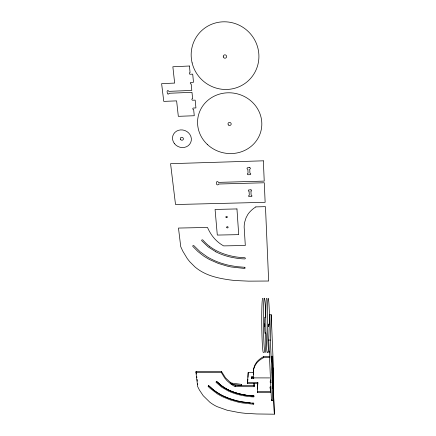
<?xml version="1.0" encoding="UTF-8"?>
<svg xmlns="http://www.w3.org/2000/svg" width="436" height="436" viewBox="0 0 436 436"><rect width="100%" height="100%" fill="white"/><g stroke="black" fill="none" stroke-linecap="round" stroke-linejoin="round"><path stroke-width="0.65" d="M272.053 357.362L273.345 387.5L273.023 400.586L271.459 400.58L268.723 340.08L269.628 314.754L271.203 314.743L273.677 373.963L273.372 386.438L272.053 357.253M272.135 357.307L272.097 356.027L274.353 414.2L256.771 413.971L245.386 413.312A98.062 75.886 4.7 0 1 238.895 412.527L227.14 410.232L217.09 406.641A37.534 27.757 6 0 1 209.809 402.194L203.192 395.692L199.361 389.937L197.661 386.563L195.944 372.388L196.113 371.347L221.417 371.352L225.521 377.854L230.949 382.955A29.659 22.329 4.9 0 0 235.304 385.598L254.199 385.642L254.139 386.705L235.206 386.656A29.713 22.35 4.9 0 1 230.846 384.007L227.074 380.759L224.627 377.914L221.292 372.399L221.417 371.352M274.353 414.2L271.96 356.615L271.437 356.615M272.342 388.04L272.653 382.367L272.168 382.361M272.244 373.641L272.958 373.641L273.023 368.202L272.549 368.202M273.159 369.041L273.132 373.832L273.17 368.017L273.159 369.041L272.146 369.041M271.459 400.58L271.486 399.747M253.251 372.486L248.193 372.486L247.501 382.318L257.796 382.339L257.393 392.585L270.494 392.629L270.549 387.789A0.654 0.458 -1.3 0 1 269.911 387.332A0.654 0.458 -1.3 0 1 270.576 386.879L270.947 386.879M270.805 382.17L270.789 382.617L270.783 379.909M273.023 400.586L270.38 340.075L271.203 314.743M253.643 378.759L253.272 372.796A29.043 21.713 2.5 0 1 253.774 368.954L254.935 365.831L256.373 363.493A21.642 16.219 3 0 1 257.48 362.169A26.013 19.446 2.8 0 1 263.573 357.689L263.6 356.632L269.868 356.615M257.393 392.585L257.453 391.43M257.572 389.141L257.796 382.339M208.375 385.489L208.228 386.541L209.77 388.04L217.4 393.904A48.652 36.651 5.2 0 0 218.458 394.547L221.728 396.335A52.614 39.741 5 0 0 222.949 396.934L230.322 399.921L238.138 402.128A65.809 50.178 4.6 0 0 241.664 402.853L253.354 404.199L253.414 403.126A0.643 0.463 4.7 0 0 253.605 403.077M253.272 372.796L253.332 371.75A28.989 21.696 2.5 0 1 253.839 367.902L254.995 364.79L256.428 362.447A21.604 16.203 3 0 1 257.534 361.128A25.964 19.429 2.7 0 1 263.617 356.648M251.485 378.639L251.528 377.979A0.638 0.436 -3.1 0 1 252.193 377.543A0.638 0.436 -3.1 0 1 252.798 377.985L253.932 377.985M257.867 383.489L247.583 383.467L247.888 379.118M248.013 377.276L248.193 372.486M230.497 382.928L241.648 384.405L241.56 385.462L231.707 384.154M235.206 386.656L235.304 385.598M264.739 326.695L264.712 324.024M268.658 326.651L268.625 323.997L268.641 326.668M241.43 385.746L241.648 384.405M264.723 326.668L264.696 323.997M255.828 206.893L265.47 206.659L268.652 281.029L248.596 281.144L235.609 280.55A113.12 101.326 6.3 0 1 228.208 279.683C219.646 278.386 211.008 276.555 203.274 272.511A42.995 36.499 8.4 0 1 194.897 266.876L189.682 261.655L187.235 258.521L182.744 251.065L180.733 246.678L178.482 228.061L207.503 227.45C209.983 233.233 213.684 238.557 218.616 242.514A34.117 29.555 6.2 0 0 223.646 245.893L245.31 245.49L244.165 227.183A33.343 28.705 0.8 0 1 244.7 222.088L245.997 217.929L247.626 214.795A24.847 21.451 1.9 0 1 248.885 213.013A29.855 25.702 1.4 0 1 255.85 206.915M268.723 340.08L270.38 340.075M263.551 357.667L269.835 357.656M271.41 357.656L271.933 357.656M272.598 369.341L273.072 369.341L273.023 368.202M195.944 372.388L221.292 372.399M272.435 372.497L272.909 372.497L272.958 373.641M272.124 372.764L273.143 372.807M272.685 373.963L273.677 373.963M269.704 377.914L252.662 377.892A0.638 0.441 -3.1 0 1 251.997 378.334A0.638 0.441 -3.1 0 1 251.387 377.892L251.452 376.835A0.638 0.436 -3.1 0 1 252.117 376.399A0.638 0.436 -3.1 0 1 252.727 376.84L252.798 377.985M270.952 382.361L270.712 382.361A0.649 0.447 -1.4 0 1 270.08 381.914A0.649 0.447 -1.4 0 1 270.74 381.467M272.217 383.517L272.702 383.517L272.653 382.367M272.287 386.885L272.587 388.04M270.996 388.035L270.631 388.035A0.654 0.458 -1.3 0 0 270.118 388.204M257.322 391.424L270.44 391.468L270.494 392.629M253.414 403.126L252.499 403.082M227.865 389.691L222.267 386.356L217.161 381.92A0.632 0.469 7.4 0 0 216.278 381.783A0.632 0.469 7.4 0 0 216.163 382.437L221.804 387.272L228.36 391.043A49.906 37.888 4.7 0 0 242.394 395.517L246.078 396.199A55.803 42.548 4.6 0 0 253.452 396.918A0.627 0.458 4.7 0 0 254.09 396.488A0.627 0.458 4.7 0 0 253.469 396.002C243.054 395.463 232.535 392.912 223.624 387.348M253.469 396.002C240.432 395.218 226.497 391.583 217.161 381.92M250.362 402.929L247.615 402.662M246.7 402.548L244.187 402.199M246.155 395.136L244.073 394.793M243.577 402.101L241.746 401.785M243.615 394.711L243.152 394.624M242.923 394.58L242.465 394.487M237.62 400.913L238.225 401.055A65.683 50.135 4.6 0 0 241.304 401.698M237.01 400.771L234.301 400.057M234.001 399.97L232.802 399.616M232.502 399.529L228.955 398.335M228.66 398.226L223.684 396.161M228.469 389.98L228.066 389.789M223.374 396.019L223.069 395.872A52.511 39.709 5 0 1 221.848 395.272L218.583 393.485A48.559 36.624 5.2 0 1 217.531 392.847L212.888 389.566L208.561 385.68M215.885 251.812L208.332 247.027L201.803 240.803A0.725 0.616 11.3 0 1 201.923 239.942A0.725 0.616 11.3 0 1 202.936 240.1A48.827 42.515 6.3 0 0 209.258 246.177M223.445 387.233L216.572 381.669M209.28 246.155C216.136 251.452 224.415 254.624 232.846 256.352A63.242 55.699 5.8 0 0 242.296 257.605L244.64 257.72A0.719 0.6 5.5 0 1 245.354 258.341A0.719 0.6 5.5 0 1 244.634 258.919A64.201 56.522 5.8 0 1 236.198 258.156L231.968 257.398A57.383 50.26 6.1 0 1 215.864 251.85M196.113 371.347L196.44 374.034M196.761 376.709L196.87 377.592M197.083 379.364L197.295 381.129M197.612 383.762L197.721 384.639M247.501 382.318L247.583 383.467M253.332 371.75L253.501 374.382M253.665 377.004L253.719 377.876M254.095 383.931L254.199 385.642M253.926 383.266L254.139 386.705M270.549 387.789L270.603 388.945A0.654 0.458 -1.3 0 1 270.102 388.776M263.551 352.37A27.13 1.292 89.3 0 1 261.758 325.152A27.13 1.292 89.3 0 1 262.913 298.655M265.949 333.627A27.141 1.226 89.3 0 1 264.232 347.476A27.141 1.226 89.3 0 1 263.671 303.5A27.141 1.226 89.3 0 1 265.737 317.19M265.311 332.477A8.137 0.365 89.3 0 1 264.69 326.003A8.137 0.365 89.3 0 1 265.066 317.637M267.573 351.863A27.146 1.139 89.3 0 1 265.846 326.504A27.146 1.139 89.3 0 1 266.794 298.616M269.285 351.111A27.152 1.079 89.2 0 1 267.622 331.529A27.152 1.079 89.2 0 1 268.102 298.48A27.152 1.079 89.2 0 1 269.666 324.962M253.354 404.199A0.643 0.463 4.7 0 0 253.365 403.295L240.372 401.681A63.765 48.592 4.6 0 1 236.623 400.826L233.325 399.91A57.819 43.867 4.7 0 1 226.878 397.643L223.761 396.27A50.451 38.085 5 0 1 220.556 394.629L214.599 390.77L209.215 386.034A0.643 0.474 7.9 0 0 208.228 386.541M253.959 395.735A0.627 0.458 4.7 0 1 253.518 395.85A55.694 42.51 4.6 0 1 247.076 395.267M242.476 394.455A49.813 37.856 4.7 0 1 228.448 390.007M272.691 385.953L272.767 388.051L272.794 381.974L272.691 385.898M189.431 66.01L172.858 66.763L174.656 83.08L161.62 83.636L163.762 101.386L176.618 100.869L178.324 116.336L194.265 115.731L193.666 109.572A0.818 0.763 26.4 0 1 192.788 108.831A0.818 0.763 26.4 0 1 193.519 108.024L195.933 107.932L195.186 100.122L192.761 100.22A0.823 0.774 29.1 0 1 191.873 99.468A0.823 0.774 29.1 0 1 192.608 98.645L191.993 92.318L168.95 93.271A0.834 0.774 34.9 0 1 168.236 94.094A0.834 0.774 34.9 0 1 167.337 93.337L167.113 91.435A0.834 0.774 35.5 0 1 167.827 90.606A0.834 0.774 35.5 0 1 168.732 91.369L191.802 90.405L191.181 83.99A0.839 0.79 34.7 0 1 190.281 83.222A0.839 0.79 34.7 0 1 191.023 82.377L193.486 82.273L192.712 74.136L190.232 74.245A0.845 0.801 38.6 0 1 189.328 73.466A0.845 0.801 38.6 0 1 190.074 72.61L189.431 66.01M263.355 160.819L170.569 163.68L175.517 204.533L265.137 202.32L264.298 182.766L218.431 184.03A0.916 0.818 11.4 0 1 217.591 184.875A0.916 0.818 11.4 0 1 216.61 184.079L216.474 182.433A0.921 0.823 11.5 0 1 217.319 181.583A0.921 0.823 11.5 0 1 218.3 182.384L264.227 181.104L263.355 160.819M249.621 167.653L247.762 167.707A0.779 0.709 5.5 0 0 247.027 168.438A0.779 0.709 5.5 0 0 247.839 169.119L248.079 173.337A0.774 0.698 5.4 0 0 247.343 174.057A0.774 0.698 5.4 0 0 248.155 174.732L250.008 174.683A0.774 0.698 5 0 0 250.744 173.959A0.774 0.698 5 0 0 249.932 173.283L249.703 169.064A0.779 0.709 5.1 0 0 250.438 168.334A0.779 0.709 5.1 0 0 249.621 167.653M250.842 189.856L249.011 189.905A0.763 0.681 5.1 0 0 248.291 190.608A0.763 0.681 5.1 0 0 249.087 191.268L249.316 195.328A0.758 0.676 5 0 0 248.596 196.02A0.758 0.676 5 0 0 249.392 196.674L251.212 196.631A0.758 0.676 4.7 0 0 251.932 195.933A0.758 0.676 4.7 0 0 251.136 195.279L250.913 191.219A0.763 0.681 4.8 0 0 251.637 190.516A0.763 0.681 4.8 0 0 250.842 189.856M236.961 208.931L215.073 209.449L217.302 235.075L238.705 234.644L236.961 208.931M244.601 267.279L236.944 266.679L229.745 265.47A73.362 64.544 5.8 0 1 225.456 264.439L221.679 263.328A66.474 58.184 6.1 0 1 214.289 260.51L210.713 258.782A57.955 50.423 6.7 0 1 207.024 256.711L200.157 251.795L193.927 245.702A0.736 0.621 12.2 0 0 192.805 246.395L198.048 251.643L203.41 255.839A55.873 48.494 7 0 0 204.631 256.657L208.392 258.919A60.451 52.631 6.6 0 0 209.792 259.676L218.256 263.409L227.205 266.107A75.722 66.67 5.8 0 0 231.238 266.979L244.596 268.462A0.73 0.61 5.5 0 0 244.601 267.279M174.525 143.722A9.548 8.709 22.9 0 0 190.69 142.556A9.548 8.709 22.9 0 0 180.608 129.912A9.548 8.709 22.9 0 0 174.525 143.722M180.597 139.575A1.591 1.45 23 0 0 183.294 139.422A1.591 1.45 23 0 0 181.649 137.291A1.591 1.45 23 0 0 180.597 139.575M228.502 125.023A1.613 1.515 12.9 0 0 231.162 124.309A1.613 1.515 12.9 0 0 229.118 122.472A1.613 1.515 12.9 0 0 228.502 125.023M207.351 144.458A32.226 30.302 12.9 0 0 260.864 131.35A32.226 30.302 12.9 0 0 220.867 93.735A32.226 30.302 12.9 0 0 207.351 144.458M192.123 62.898A34.242 33.479 43.6 0 0 248.438 80.633A34.242 33.479 43.6 0 0 234.563 23.381A34.242 33.479 43.6 0 0 192.123 62.898M223.297 56.914A1.711 1.673 43.1 0 0 226.126 57.748A1.711 1.673 43.1 0 0 225.379 54.898A1.711 1.673 43.1 0 0 223.297 56.914M226.943 227.761A0.736 0.632 8.2 0 0 228.126 227.401A0.736 0.632 8.2 0 0 227.129 226.682A0.736 0.632 8.2 0 0 226.943 227.761M226.142 217.504A0.741 0.643 8.6 0 0 227.336 217.133A0.741 0.643 8.6 0 0 226.333 216.403A0.741 0.643 8.6 0 0 226.142 217.504"/></g></svg>
